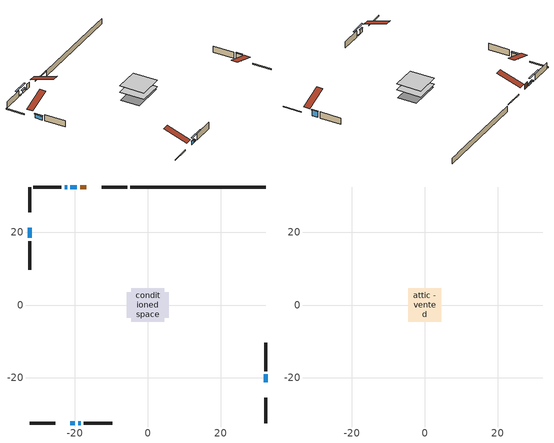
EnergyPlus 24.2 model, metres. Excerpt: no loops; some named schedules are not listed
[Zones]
conditioned space
 floor adiabatic (AdiabaticFloorConstruction): -4.57,-4.57 -4.57,4.57 4.57,4.57 4.57,-4.57 z0.91
 floor foundation (Slab1 construction): -5.79,-3.5 -5.79,3.5 5.79,3.5 5.79,-3.5 z-1.22
 wall outside (RimJoist1 construction): -5.68,32.43 -12.65,32.43 / -32.43,-32.43 -25.46,-32.43 / -32.43,32.43 -32.43,25.46 / 32.43,-32.43 32.43,-25.46 z0.91:1.21
 wall outside (AdiabaticWallConstruction 1): -16.86,32.43 -18.55,32.43 z0.91:2.94
 wall outside (AdiabaticWallConstruction): 32.43,-21.26 32.43,-19.09 z0.91:3.23; -19.48,32.43 -21.25,32.43 z0.91:1.86; -21.26,-32.43 -20.01,-32.43 z0.91:2.25; -32.43,21.26 -32.43,18.47 z0.91:2.4; -22.17,32.43 -22.79,32.43 / -19.08,-32.43 -18.47,-32.43 z0.91:1.24
 wall outside (Wall1 construction): -23.71,32.43 -31.51,32.43 / -17.54,-32.43 -9.75,-32.43 / -32.43,17.54 -32.43,9.74 / 32.43,-18.17 32.43,-10.37 z0.91:3.35
 wall foundation (FoundationWall1 construction): -4.75,32.43,-1.22 -4.75,32.43,0.91 28.72,32.43,0.91 28.72,32.43,0.8 32.43,32.43,0.8 32.43,32.43,-1.22
 window (WindowConstruction): 32.43,-21.26 32.43,-19.09 z0.91:3.23
 window (WindowConstruction 1): -19.48,32.43 -21.25,32.43 z0.91:1.85
 window (WindowConstruction 2): -21.26,-32.43 -20.01,-32.43 z0.91:2.25
 window (WindowConstruction 3): -32.43,21.26 -32.43,18.47 z0.91:2.4
 window (WindowConstruction 4): -22.17,32.43 -22.78,32.43 z0.91:1.24
 window (WindowConstruction 5): -19.08,-32.43 -18.47,-32.43 z0.91:1.24
 door (Door): -16.86,32.43 -18.55,32.43 z0.91:2.94
 ceiling adiabatic (AdiabaticFloorConstruction): 4.57,-4.57 4.57,4.57 -4.57,4.57 -4.57,-4.57 z0.91
attic - vented
 floor to conditioned space (Floor1 construction Reversed): -4.57,-4.57 -4.57,4.57 4.57,4.57 4.57,-4.57 z3.35
 roof outside (Roof1 construction): -15.93,32.43,3.35 -15.93,23.54,6.31 -13.58,23.54,6.31 -13.58,32.43,3.35; -22.19,-32.43,3.35 -22.19,-23.54,6.31 -24.53,-23.54,6.31 -24.53,-32.43,3.35; -32.43,22.19,3.35 -23.54,22.19,6.31 -23.54,24.53,6.31 -32.43,24.53,3.35; 32.43,-22.19,3.35 23.54,-22.19,6.31 23.54,-24.53,6.31 32.43,-24.53,3.35
shading: 32.43,-18.89 32.43,-21.46 32.85,-21.46 32.85,-18.89 z3.43; -21.45,32.43 -19.28,32.43 -19.28,32.85 -21.45,32.85 z2.06; -19.81,-32.43 -21.46,-32.43 -21.46,-32.85 -19.81,-32.85 z2.45; -32.43,18.27 -32.43,21.46 -32.85,21.46 -32.85,18.27 z2.6; -25.42,32.43 -19.53,32.43 -19.53,32.85 -25.42,32.85 z3.88; -15.83,-32.43 -21.72,-32.43 -21.72,-32.85 -15.83,-32.85 z3.88
[Building]
Building 1: Terrain=Suburbs
[Site:Location]
Toronto Intl AP_ON: Latitude {deg}=43.68; Longitude {deg}=-79.63; Time Zone {hr}=-5; Elevation {m}=173; Keep Site Location Information=Yes
[Site:GroundTemperature:Shallow]
4.59119, 2.66285, 2.50842, 3.42352, 7.09712, 10.7536, 13.9236, 15.9317, 16.1023, 14.4691, 11.3799, 7.83558
[Site:WaterMainsTemperature]
Calculation Method=Schedule; Temperature Schedule=mains temperature schedule
[Material] Roughness=Rough; Thermal Absorptance=0.9
Name | Thickness {m} | Conductivity {W/m-K} | Density {kg/m3} | Specific Heat {J/kg-K} | Solar Absorptance | Visible Absorptance
asphalt or fiberglass shingles | 0.00635 | 0.162714 | 1121.4 | 1465.45 | 0.4 | 0.4
ceiling loosefill ins | 0.0846667 | 0.0480833 | 16.02 | 1046.75 | 0.7 | 0.7
ceiling stud and cavity | 0.1397 | 0.0963999 | 65.682 | 1177.47 | 0.7 | 0.7
concrete 4.0 in. | 0.1016 | 1.803125 | 2242.8 | 837.4 | 0.7 | 0.7
concrete 8.0 in. | 0.2032 | 1.803125 | 2242.8 | 837.4 | 0.7 | 0.7
door material | 0.04445 | 0.188738 | 512.64 | 1214.23 | 0.7 | 0.7
exterior vertical ins | 0.0369022 | 0.029427 | 32.04 | 1214.23 | 0.7 | 0.7
floor covering | 0.0127 | 0.0433444 | 54.468 | 1339.84 | 0.6 | 0.6
floor rigid ins; wall rigid ins | 0.512978 | 0.029427 | 32.04 | 1214.23 | 0.7 | 0.7
floor stud and cavity | 0.1397 | 1.75129 | 37.0049 | 1207.88 | 0.7 | 0.7
furniture material conditioned space 1 | 0.1524 | 0.115458 | 640.8 | 1214.23 | 0.6 | 0.6
gypsum board | 0.0127 | 0.160291 | 801 | 837.4 | 0.6 | 0.6
gypsum board 1 | 0.0127 | 0.160291 | 801 | 837.4 | 0.7 | 0.7
osb sheathing 0.5 in. | 0.0127 | 0.115458 | 512.64 | 1214.23 | 0.7 | 0.7
osb sheathing 0.75 in. | 0.01905 | 0.115458 | 512.64 | 1214.23 | 0.7 | 0.7
osb sheathing 2.0 in. | 0.0508 | 0.115458 | 512.64 | 1214.23 | 0.7 | 0.7
rim joist stud and cavity | 0.0508 | 0.0410046 | 125.044 | 1163.47 | 0.6 | 0.6
wall stud and cavity | 0.1397 | 0.268041 | 139.0536 | 1170.24 | 0.7 | 0.7
wall stud and cavity 1 | 0.0889 | 0.380278 | 52.3479 | 1209.89 | 0.7 | 0.7
wall stud and cavity 2 | 0.0889 | 0.391764 | 83.0341 | 1211.67 | 0.7 | 0.7
wood siding | 0.0254 | 0.102417 | 544.68 | 1172.36 | 0.4 | 0.4
wood siding 1; wood siding 2; wood siding 3 | 0.0254 | 0.102417 | 544.68 | 1172.36 | 0.7 | 0.7
[WindowMaterial:SimpleGlazingSystem]
Name | U-Factor {W/m2-K} | Solar Heat Gain Coefficient
WindowMaterial | 2.87364 | 0.71
WindowMaterial 1 | 2.95029 | 0.64
WindowMaterial 2 | 2.915653 | 0.67
WindowMaterial 3 | 2.90486 | 0.68
WindowMaterial 4 | 3.068959 | 0.43
[Construction]
AdiabaticFloorConstruction: floor stud and cavity, floor rigid ins, osb sheathing 0.75 in., floor covering
AdiabaticWallConstruction: wood siding 2, wall rigid ins, wall stud and cavity 1, gypsum board
AdiabaticWallConstruction 1: wood siding 3, wall rigid ins, wall stud and cavity 1, gypsum board
Door: door material
Floor1 construction Reversed: gypsum board, ceiling stud and cavity, ceiling loosefill ins
FoundationWall1 construction: concrete 8.0 in., gypsum board 1
furniture construction conditioned space 1: furniture material conditioned space 1
PartitionWallConstruction: gypsum board, wall stud and cavity 2, gypsum board
RimJoist1 construction: wood siding 1, osb sheathing 2.0 in., rim joist stud and cavity
Roof1 construction: asphalt or fiberglass shingles
Slab1 construction: concrete 4.0 in.
Wall1 construction: wood siding, osb sheathing 0.5 in., wall stud and cavity, gypsum board
WindowConstruction: WindowMaterial
WindowConstruction 1: WindowMaterial 1
WindowConstruction 2: WindowMaterial 2
WindowConstruction 3: WindowMaterial 3
WindowConstruction 4; WindowConstruction 5: WindowMaterial 4
[Zone] Multiplier=1; Part of Total Floor Area=Yes
Name | Volume {m3}
attic - vented | 40.1997
conditioned space | 396.6
[Space]
Name | Zone | Volume {m3}
attic - vented 1 | attic - vented | 40.1997
conditioned space 1 | conditioned space | 396.6
[ZoneInfiltration:EffectiveLeakageArea]
infil attic - vented 1: Zone or Space=attic - vented 1; Schedule=Always On Discrete; Effective Air Leakage Area {cm2}=3454.35; Stack Coefficient=0.000206279; Wind Coefficient=9.70392e-06
[ZoneMixing]
whole house fan mix: Zone or Space=attic - vented; Schedule=Always On Continuous; Design Flow Rate Calculation Method=Flow/Zone; Design Flow Rate {m3/s}=0; Source Zone or Space=conditioned space
[SurfaceProperty:ExposedFoundationPerimeter]
Slab1: Exposed Perimeter Calculation Method=TotalExposedPerimeter; Total Exposed Perimeter {m}=37.187
[InternalMass] Zone or ZoneList=conditioned space; Space or SpaceList=conditioned space 1
Name | Construction | Surface Area {m2}
furniture mass conditioned space 1 | furniture construction conditioned space 1 | 65.8801
partition wall mass | PartitionWallConstruction | 164.7
[Lights]
interior lighting: Zone or ZoneList or Space or SpaceList=conditioned space 1; Schedule=interior lighting schedule; Design Level Calculation Method=LightingLevel; Lighting Level {W}=343.2; Return Air Fraction=0; Fraction Radiant=0.6; Fraction Visible=0.2; Fraction Replaceable=1
[People]
occupants: Zone or ZoneList or Space or SpaceList=conditioned space 1; Number of People Schedule=occupants schedule; Number of People Calculation Method=People; Number of People=3; Fraction Radiant=0.314171; Sensible Heat Fraction=0.56303; Activity Level Schedule=occupants activity schedule; Carbon Dioxide Generation Rate {m3/s-W}=0; Enable ASHRAE 55 Comfort Warnings=No; Mean Radiant Temperature Calculation Type=EnclosureAveraged
[ElectricEquipment] Zone or ZoneList or Space or SpaceList=conditioned space 1; Design Level Calculation Method=EquipmentLevel
Name | Schedule | Design Level {W} | Fraction Latent | Fraction Radiant | Fraction Lost
clothes dryer | clothes dryer schedule | 140.772 | 0.015 | 0.081 | 0.85
clothes washer | clothes washer schedule | 32.1985 | 0.03 | 0.162 | 0.7
cooking range | cooking range schedule | 215.147 | 0.08 | 0.432 | 0.2
dishwasher | dishwasher schedule | 66.8632 | 0.3 | 0.18 | 0.4
fridge | fridge schedule | 72.9452 | 0 | 0.6 | 0
mech vent house fan | mech vent house fan schedule | 0.95 | 0 | 0 | 1
mech vent house fan cfis | mech vent house fan cfis schedule | 0 | 0 | 0 | 0
misc plug loads | misc plug loads schedule | 494.7 | 0.045 | 0.513 | 0.1
whole house fan | Always On Discrete | 0 | 0 | 0 | 1
[OtherEquipment] Zone or ZoneList or Space or SpaceList=conditioned space 1; Design Level Calculation Method=EquipmentLevel
Name | Fuel Type | Schedule | Design Level {W} | Fraction Latent | Fraction Radiant | Fraction Lost
clothes dryer 1 | Electricity | clothes dryer schedule | 0 | 0.015 | 0.081 | 0.85
cooking range 1 | Electricity | cooking range schedule | 0 | 0.08 | 0.432 | 0.2
general water use latent | None | general water use schedule | 62.594 | 1 | 0 | 0
general water use sensible | None | general water use schedule | -61.6891 | 0 | 0.6 | 0
mech vent house fan latent load | None | Always On Discrete | 0 | 1 | 0 | 0
mech vent house fan sensible load | None | Always On Discrete | 0 | 0 | 0 | 0
water heater energy adjustment1 | NaturalGas | Always On Discrete | 0.01 | 0 | 0 | 1
[ZoneInfiltration:DesignFlowRate] Zone or ZoneList or Space or SpaceList=conditioned space 1; Schedule=Always On Discrete; Design Flow Rate Calculation Method=Flow/Zone; Design Flow Rate {m3/s}=0
infil flow; natural vent flow; whole house fan flow
[AvailabilityManager:Scheduled]
central ac and furnace airloop Availability Manager: Schedule=Always On Discrete
[Foundation:Kiva]
Foundation Kiva 1: Initial Indoor Air Temperature {C}=18; Wall Height Above Grade {m}=0.910011; Wall Depth Below Slab {m}=0.2032; Custom Block Material Name 1=exterior vertical ins; Custom Block Depth 1 {m}=2.13; Custom Block X Position 1 {m}=0.2159; Custom Block Z Position 1 {m}=0
[Foundation:Kiva:Settings]
Soil Conductivity {W/m-K}=0.849921; Soil Density {kg/m3}=1842.3; Soil Specific Heat {J/kg-K}=418.7; Ground Solar Absorptivity=0.9; Ground Thermal Absorptivity=0.9; Ground Surface Roughness {m}=0.03; Far-Field Width {m}=40; Deep-Ground Boundary Condition=ZeroFlux; Deep-Ground Depth {m}=40; Minimum Cell Dimension {m}=0.2; Maximum Cell Growth Coefficient=3; Simulation Timestep=Timestep
[Exterior:Lights]
exterior lighting: Schedule=exterior lighting schedule; Design Level {W}=75.6
[EnergyManagementSystem:GlobalVariable]
central_ac_and_furnace_airloop_Fan_RTF
infil_program_Qfan
infil_program_Qinf
natural_vent_program_Qnv
natural_vent_program_Qwhf
[EnergyManagementSystem:Sensor]
Name | Output:Variable or Output:Meter Index Key | Output:Variable or Output:Meter
airflow_gain | infil flow | Infiltration Sensible Heat Gain Energy
airflow_gain_1 | natural vent flow | Infiltration Sensible Heat Gain Energy
airflow_gain_2 | whole house fan flow | Infiltration Sensible Heat Gain Energy
airflow_loss | infil flow | Infiltration Sensible Heat Loss Energy
airflow_loss_1 | natural vent flow | Infiltration Sensible Heat Loss Energy
airflow_loss_2 | whole house fan flow | Infiltration Sensible Heat Loss Energy
clg_load_cond |  | Cooling:EnergyTransfer:Zone:CONDITIONED SPACE
clg_sp_s; clg_sp_s_1 | cooling setpoint | Schedule Value
clothes_dryer_exhaust_0_sch_s | clothes dryer exhaust 0 schedule | Schedule Value
cool_season | cooling season schedule | Schedule Value
htg_load_cond |  | Heating:EnergyTransfer:Zone:CONDITIONED SPACE
htg_sp_s; htg_sp_s_1 | heating setpoint | Schedule Value
ig_ee_conv | clothes dryer | Electric Equipment Convective Heating Energy
ig_ee_conv_2 | cooking range | Electric Equipment Convective Heating Energy
ig_ee_conv_4 | fridge | Electric Equipment Convective Heating Energy
ig_ee_conv_5 | misc plug loads | Electric Equipment Convective Heating Energy
ig_ee_conv_6 | whole house fan | Electric Equipment Convective Heating Energy
ig_ee_rad | clothes dryer | Electric Equipment Radiant Heating Energy
ig_ee_rad_2 | cooking range | Electric Equipment Radiant Heating Energy
ig_ee_rad_4 | fridge | Electric Equipment Radiant Heating Energy
ig_ee_rad_5 | misc plug loads | Electric Equipment Radiant Heating Energy
ig_ee_rad_6 | whole house fan | Electric Equipment Radiant Heating Energy
ig_lgt_conv | interior lighting | Lights Convective Heating Energy
ig_lgt_rad | interior lighting | Lights Radiant Heating Energy
ig_lgt_vis | interior lighting | Lights Visible Radiation Heating Energy
ig_oe_conv | clothes dryer 1 | Other Equipment Convective Heating Energy
ig_oe_conv_1 | cooking range 1 | Other Equipment Convective Heating Energy
ig_oe_conv_2 | general water use latent | Other Equipment Convective Heating Energy
ig_oe_conv_3 | general water use sensible | Other Equipment Convective Heating Energy
ig_oe_conv_4 | water heater energy adjustment1 | Other Equipment Convective Heating Energy
ig_oe_rad | clothes dryer 1 | Other Equipment Radiant Heating Energy
ig_oe_rad_1 | cooking range 1 | Other Equipment Radiant Heating Energy
ig_oe_rad_2 | general water use latent | Other Equipment Radiant Heating Energy
ig_oe_rad_3 | general water use sensible | Other Equipment Radiant Heating Energy
ig_oe_rad_4 | water heater energy adjustment1 | Other Equipment Radiant Heating Energy
ig_ppl_conv | occupants | People Convective Heating Energy
ig_ppl_rad | occupants | People Radiant Heating Energy
im_conv | furniture mass conditioned space 1 | Surface Inside Face Convection Heat Gain Energy
im_conv_1 | partition wall mass | Surface Inside Face Convection Heat Gain Energy
im_ig | furniture mass conditioned space 1 | Surface Inside Face Internal Gains Radiation Heat Gain Energy
im_ig_1 | partition wall mass | Surface Inside Face Internal Gains Radiation Heat Gain Energy
im_lgt | furniture mass conditioned space 1 | Surface Inside Face Lights Radiation Heat Gain Energy
im_lgt_1 | partition wall mass | Surface Inside Face Lights Radiation Heat Gain Energy
im_sol | furniture mass conditioned space 1 | Surface Inside Face Solar Radiation Heat Gain Energy
im_sol_1 | partition wall mass | Surface Inside Face Solar Radiation Heat Gain Energy
im_surf | furniture mass conditioned space 1 | Surface Inside Face Net Surface Thermal Radiation Heat Gain Energy
im_surf_1 | partition wall mass | Surface Inside Face Net Surface Thermal Radiation Heat Gain Energy
mv_conv | mech vent house fan | Electric Equipment Convective Heating Energy
mv_conv_1 | mech vent house fan cfis | Electric Equipment Convective Heating Energy
mv_conv_2 | mech vent house fan latent load | Other Equipment Convective Heating Energy
mv_conv_3 | mech vent house fan sensible load | Other Equipment Convective Heating Energy
mv_rad | mech vent house fan | Electric Equipment Radiant Heating Energy
mv_rad_1 | mech vent house fan cfis | Electric Equipment Radiant Heating Energy
mv_rad_2 | mech vent house fan latent load | Other Equipment Radiant Heating Energy
mv_rad_3 | mech vent house fan sensible load | Other Equipment Radiant Heating Energy
natural_vent_s | natural vent schedule | Schedule Value
out_pb_s |  | Site Outdoor Air Barometric Pressure
out_wt_s |  | Site Outdoor Air Humidity Ratio
site_vw_s |  | Site Wind Speed
ss_back_out | Window1 | Surface Window Shortwave from Zone Back Out Window Heat Transfer Rate
ss_back_out_1 | Window2 | Surface Window Shortwave from Zone Back Out Window Heat Transfer Rate
ss_back_out_2 | Window4 | Surface Window Shortwave from Zone Back Out Window Heat Transfer Rate
ss_back_out_3 | Window5 | Surface Window Shortwave from Zone Back Out Window Heat Transfer Rate
ss_back_out_4 | Window7 | Surface Window Shortwave from Zone Back Out Window Heat Transfer Rate
ss_back_out_5 | Window9 | Surface Window Shortwave from Zone Back Out Window Heat Transfer Rate
ss_conv | Door1 | Surface Inside Face Convection Heat Gain Energy
ss_conv_1 | Window1 | Surface Inside Face Convection Heat Gain Energy
ss_conv_2 | Window2 | Surface Inside Face Convection Heat Gain Energy
ss_conv_3 | Window4 | Surface Inside Face Convection Heat Gain Energy
ss_conv_4 | Window5 | Surface Inside Face Convection Heat Gain Energy
ss_conv_5 | Window7 | Surface Inside Face Convection Heat Gain Energy
ss_conv_6 | Window9 | Surface Inside Face Convection Heat Gain Energy
ss_ig | Door1 | Surface Inside Face Internal Gains Radiation Heat Gain Energy
ss_ig_1 | Window1 | Surface Inside Face Internal Gains Radiation Heat Gain Energy
ss_ig_2 | Window2 | Surface Inside Face Internal Gains Radiation Heat Gain Energy
ss_ig_3 | Window4 | Surface Inside Face Internal Gains Radiation Heat Gain Energy
ss_ig_4 | Window5 | Surface Inside Face Internal Gains Radiation Heat Gain Energy
ss_ig_5 | Window7 | Surface Inside Face Internal Gains Radiation Heat Gain Energy
ss_ig_6 | Window9 | Surface Inside Face Internal Gains Radiation Heat Gain Energy
ss_lgt | Door1 | Surface Inside Face Lights Radiation Heat Gain Energy
ss_sol | Door1 | Surface Inside Face Solar Radiation Heat Gain Energy
ss_surf | Door1 | Surface Inside Face Net Surface Thermal Radiation Heat Gain Energy
ss_surf_1 | Window1 | Surface Inside Face Net Surface Thermal Radiation Heat Gain Energy
ss_surf_2 | Window2 | Surface Inside Face Net Surface Thermal Radiation Heat Gain Energy
ss_surf_3 | Window4 | Surface Inside Face Net Surface Thermal Radiation Heat Gain Energy
ss_surf_4 | Window5 | Surface Inside Face Net Surface Thermal Radiation Heat Gain Energy
ss_surf_5 | Window7 | Surface Inside Face Net Surface Thermal Radiation Heat Gain Energy
ss_surf_6 | Window9 | Surface Inside Face Net Surface Thermal Radiation Heat Gain Energy
ss_trans_in | Window1 | Surface Window Transmitted Solar Radiation Rate
ss_trans_in_1 | Window2 | Surface Window Transmitted Solar Radiation Rate
ss_trans_in_2 | Window4 | Surface Window Transmitted Solar Radiation Rate
ss_trans_in_3 | Window5 | Surface Window Transmitted Solar Radiation Rate
ss_trans_in_4 | Window7 | Surface Window Transmitted Solar Radiation Rate
ss_trans_in_5 | Window9 | Surface Window Transmitted Solar Radiation Rate
ss_trans_out | Window1 | Surface Inside Face Initial Transmitted Diffuse Transmitted Out Window Solar Radiation Rate
ss_trans_out_1 | Window2 | Surface Inside Face Initial Transmitted Diffuse Transmitted Out Window Solar Radiation Rate
ss_trans_out_2 | Window4 | Surface Inside Face Initial Transmitted Diffuse Transmitted Out Window Solar Radiation Rate
ss_trans_out_3 | Window5 | Surface Inside Face Initial Transmitted Diffuse Transmitted Out Window Solar Radiation Rate
ss_trans_out_4 | Window7 | Surface Inside Face Initial Transmitted Diffuse Transmitted Out Window Solar Radiation Rate
ss_trans_out_5 | Window9 | Surface Inside Face Initial Transmitted Diffuse Transmitted Out Window Solar Radiation Rate
s_conv | Floor1 | Surface Inside Face Convection Heat Gain Energy
s_conv_1 | FoundationWall1 | Surface Inside Face Convection Heat Gain Energy
s_conv_10 | Wall1:180 | Surface Inside Face Convection Heat Gain Energy
s_conv_11 | Wall1:270 | Surface Inside Face Convection Heat Gain Energy
s_conv_12 | Wall1:90 | Surface Inside Face Convection Heat Gain Energy
s_conv_2 | inferred conditioned ceiling | Surface Inside Face Convection Heat Gain Energy
s_conv_3 | inferred conditioned floor | Surface Inside Face Convection Heat Gain Energy
s_conv_4 | RimJoist1:0 | Surface Inside Face Convection Heat Gain Energy
s_conv_5 | RimJoist1:180 | Surface Inside Face Convection Heat Gain Energy
s_conv_6 | RimJoist1:270 | Surface Inside Face Convection Heat Gain Energy
s_conv_7 | RimJoist1:90 | Surface Inside Face Convection Heat Gain Energy
s_conv_8 | Slab1 | Surface Inside Face Convection Heat Gain Energy
s_conv_9 | Wall1:0 | Surface Inside Face Convection Heat Gain Energy
s_ig | Floor1 | Surface Inside Face Internal Gains Radiation Heat Gain Energy
s_ig_1 | FoundationWall1 | Surface Inside Face Internal Gains Radiation Heat Gain Energy
s_ig_10 | Wall1:180 | Surface Inside Face Internal Gains Radiation Heat Gain Energy
s_ig_11 | Wall1:270 | Surface Inside Face Internal Gains Radiation Heat Gain Energy
s_ig_12 | Wall1:90 | Surface Inside Face Internal Gains Radiation Heat Gain Energy
s_ig_2 | inferred conditioned ceiling | Surface Inside Face Internal Gains Radiation Heat Gain Energy
s_ig_3 | inferred conditioned floor | Surface Inside Face Internal Gains Radiation Heat Gain Energy
s_ig_4 | RimJoist1:0 | Surface Inside Face Internal Gains Radiation Heat Gain Energy
s_ig_5 | RimJoist1:180 | Surface Inside Face Internal Gains Radiation Heat Gain Energy
s_ig_6 | RimJoist1:270 | Surface Inside Face Internal Gains Radiation Heat Gain Energy
s_ig_7 | RimJoist1:90 | Surface Inside Face Internal Gains Radiation Heat Gain Energy
s_ig_8 | Slab1 | Surface Inside Face Internal Gains Radiation Heat Gain Energy
s_ig_9 | Wall1:0 | Surface Inside Face Internal Gains Radiation Heat Gain Energy
s_lgt | Floor1 | Surface Inside Face Lights Radiation Heat Gain Energy
s_lgt_1 | FoundationWall1 | Surface Inside Face Lights Radiation Heat Gain Energy
s_lgt_10 | Wall1:180 | Surface Inside Face Lights Radiation Heat Gain Energy
s_lgt_11 | Wall1:270 | Surface Inside Face Lights Radiation Heat Gain Energy
s_lgt_12 | Wall1:90 | Surface Inside Face Lights Radiation Heat Gain Energy
s_lgt_2 | inferred conditioned ceiling | Surface Inside Face Lights Radiation Heat Gain Energy
s_lgt_3 | inferred conditioned floor | Surface Inside Face Lights Radiation Heat Gain Energy
s_lgt_4 | RimJoist1:0 | Surface Inside Face Lights Radiation Heat Gain Energy
s_lgt_5 | RimJoist1:180 | Surface Inside Face Lights Radiation Heat Gain Energy
s_lgt_6 | RimJoist1:270 | Surface Inside Face Lights Radiation Heat Gain Energy
s_lgt_7 | RimJoist1:90 | Surface Inside Face Lights Radiation Heat Gain Energy
s_lgt_8 | Slab1 | Surface Inside Face Lights Radiation Heat Gain Energy
s_lgt_9 | Wall1:0 | Surface Inside Face Lights Radiation Heat Gain Energy
s_sol | Floor1 | Surface Inside Face Solar Radiation Heat Gain Energy
s_sol_1 | FoundationWall1 | Surface Inside Face Solar Radiation Heat Gain Energy
s_sol_10 | Wall1:180 | Surface Inside Face Solar Radiation Heat Gain Energy
s_sol_11 | Wall1:270 | Surface Inside Face Solar Radiation Heat Gain Energy
s_sol_12 | Wall1:90 | Surface Inside Face Solar Radiation Heat Gain Energy
s_sol_2 | inferred conditioned ceiling | Surface Inside Face Solar Radiation Heat Gain Energy
s_sol_3 | inferred conditioned floor | Surface Inside Face Solar Radiation Heat Gain Energy
s_sol_4 | RimJoist1:0 | Surface Inside Face Solar Radiation Heat Gain Energy
s_sol_5 | RimJoist1:180 | Surface Inside Face Solar Radiation Heat Gain Energy
s_sol_6 | RimJoist1:270 | Surface Inside Face Solar Radiation Heat Gain Energy
s_sol_7 | RimJoist1:90 | Surface Inside Face Solar Radiation Heat Gain Energy
s_sol_8 | Slab1 | Surface Inside Face Solar Radiation Heat Gain Energy
s_sol_9 | Wall1:0 | Surface Inside Face Solar Radiation Heat Gain Energy
s_surf | Floor1 | Surface Inside Face Net Surface Thermal Radiation Heat Gain Energy
s_surf_1 | FoundationWall1 | Surface Inside Face Net Surface Thermal Radiation Heat Gain Energy
s_surf_10 | Wall1:180 | Surface Inside Face Net Surface Thermal Radiation Heat Gain Energy
s_surf_11 | Wall1:270 | Surface Inside Face Net Surface Thermal Radiation Heat Gain Energy
s_surf_12 | Wall1:90 | Surface Inside Face Net Surface Thermal Radiation Heat Gain Energy
s_surf_2 | inferred conditioned ceiling | Surface Inside Face Net Surface Thermal Radiation Heat Gain Energy
s_surf_3 | inferred conditioned floor | Surface Inside Face Net Surface Thermal Radiation Heat Gain Energy
s_surf_4 | RimJoist1:0 | Surface Inside Face Net Surface Thermal Radiation Heat Gain Energy
s_surf_5 | RimJoist1:180 | Surface Inside Face Net Surface Thermal Radiation Heat Gain Energy
s_surf_6 | RimJoist1:270 | Surface Inside Face Net Surface Thermal Radiation Heat Gain Energy
s_surf_7 | RimJoist1:90 | Surface Inside Face Net Surface Thermal Radiation Heat Gain Energy
s_surf_8 | Slab1 | Surface Inside Face Net Surface Thermal Radiation Heat Gain Energy
s_surf_9 | Wall1:0 | Surface Inside Face Net Surface Thermal Radiation Heat Gain Energy
[EnergyManagementSystem:Actuator]
Name | Actuated Component Unique | Actuated Component Type | Actuated Component Control Type
fridge_schedule_act | fridge schedule | Schedule:Constant | Schedule Value
infil_flow_act | infil flow | Zone Infiltration | Air Exchange Flow Rate
mech_vent_house_fan_cfis_act | mech vent house fan cfis | ElectricEquipment | Electricity Rate
mech_vent_house_fan_latent_load_act | mech vent house fan latent load | OtherEquipment | Power Level
mech_vent_house_fan_sensible_load_act | mech vent house fan sensible load | OtherEquipment | Power Level
natural_vent_flow_act | natural vent flow | Zone Infiltration | Air Exchange Flow Rate
water_heater_ec_adj_act | water heater energy adjustment1 | OtherEquipment | Power Level
whole_house_fan_act | whole house fan | ElectricEquipment | Electricity Rate
whole_house_fan_flow_act | whole house fan flow | Zone Infiltration | Air Exchange Flow Rate
whole_house_fan_mix_act | whole house fan mix | ZoneMixing | Air Exchange Flow Rate
[EnergyManagementSystem:Program]
central_ac_and_furnace_supply_fan_disaggregate_program: Set central_ac_and_furnace_supply_fan_clg = 0; If central_ac_and_furnace_clg_coil_s > 0; Set central_ac_and_furnace_supply_fan_clg = central_ac_and_furnace_supply_fan_s; EndIf
central_ac_and_furnace_supply_fan_disaggregate_program_1: Set central_ac_and_furnace_supply_fan_primary_htg = 0; If central_ac_and_furnace_htg_coil_s > 0; Set central_ac_and_furnace_supply_fan_primary_htg = central_ac_and_furnace_supply_fan_s_1; EndIf
